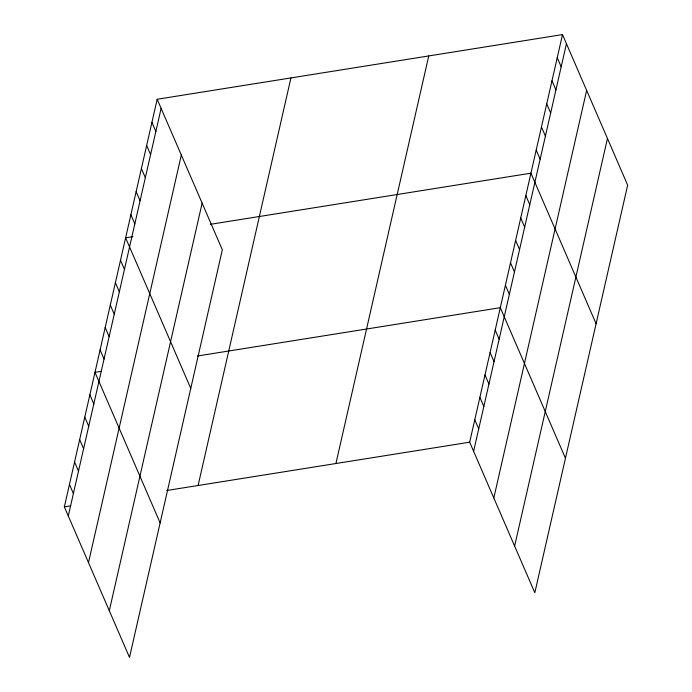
<?xml version="1.0" encoding="UTF-8"?>
<svg xmlns="http://www.w3.org/2000/svg" width="692" height="692" viewBox="0 0 692 692"><rect width="100%" height="100%" fill="white"/><g stroke="black" fill="none" stroke-linecap="round" stroke-linejoin="round"><path stroke-width="1.04" d="M157.179 99.259L222.331 249.812L129.499 657.4L64.347 506.847L157.179 99.259L562.501 34.6L627.653 185.153L534.821 592.741L469.669 442.188L562.501 34.6M68.292 515.964L161.124 108.367M88.489 562.639L181.321 155.043M109.301 610.725L202.133 203.137M198.102 485.507L290.934 77.919M335.914 463.528L428.746 55.94M473.613 451.305L566.445 43.717M493.811 497.981L586.643 90.392M514.623 546.066L607.455 138.478M132.933 236.673L125.615 237.84L190.767 388.394M210.256 224.338L530.937 173.182L596.089 323.735M101.248 371.344L94.977 372.339L160.129 522.893M197.393 356.008L500.307 307.68L565.459 458.242M64.347 506.847L70.619 505.843M166.755 490.507L469.669 442.188M557.242 57.696L561.186 66.813M551.982 80.791L555.927 89.908M546.723 103.886L550.668 113.004M541.464 126.991L545.408 136.099M536.205 150.086L540.141 159.195M525.833 195.594L529.778 204.711M520.73 218.015L524.674 227.132M515.626 240.435L519.571 249.544M510.514 262.848L514.459 271.965M505.411 285.268L509.355 294.385M495.204 330.101L499.148 339.218M490.092 352.522L494.036 361.631M484.988 374.934L488.933 384.051M479.885 397.355L483.829 406.472M474.781 419.776L478.726 428.884M151.92 122.354L155.864 131.471M146.652 145.45L150.596 154.567M141.393 168.545L145.337 177.662M136.134 191.641L140.078 200.758M130.875 214.736L134.819 223.853M120.512 260.253L124.456 269.37M115.4 282.673L119.344 291.79M110.296 305.085L114.241 314.203M105.193 327.506L109.137 336.623M100.089 349.927L104.034 359.036M89.874 394.76L93.818 403.877M84.77 417.172L88.714 426.289M79.666 439.593L83.611 448.71M74.554 462.014L78.499 471.122M69.451 484.426L73.395 493.543"/></g></svg>
